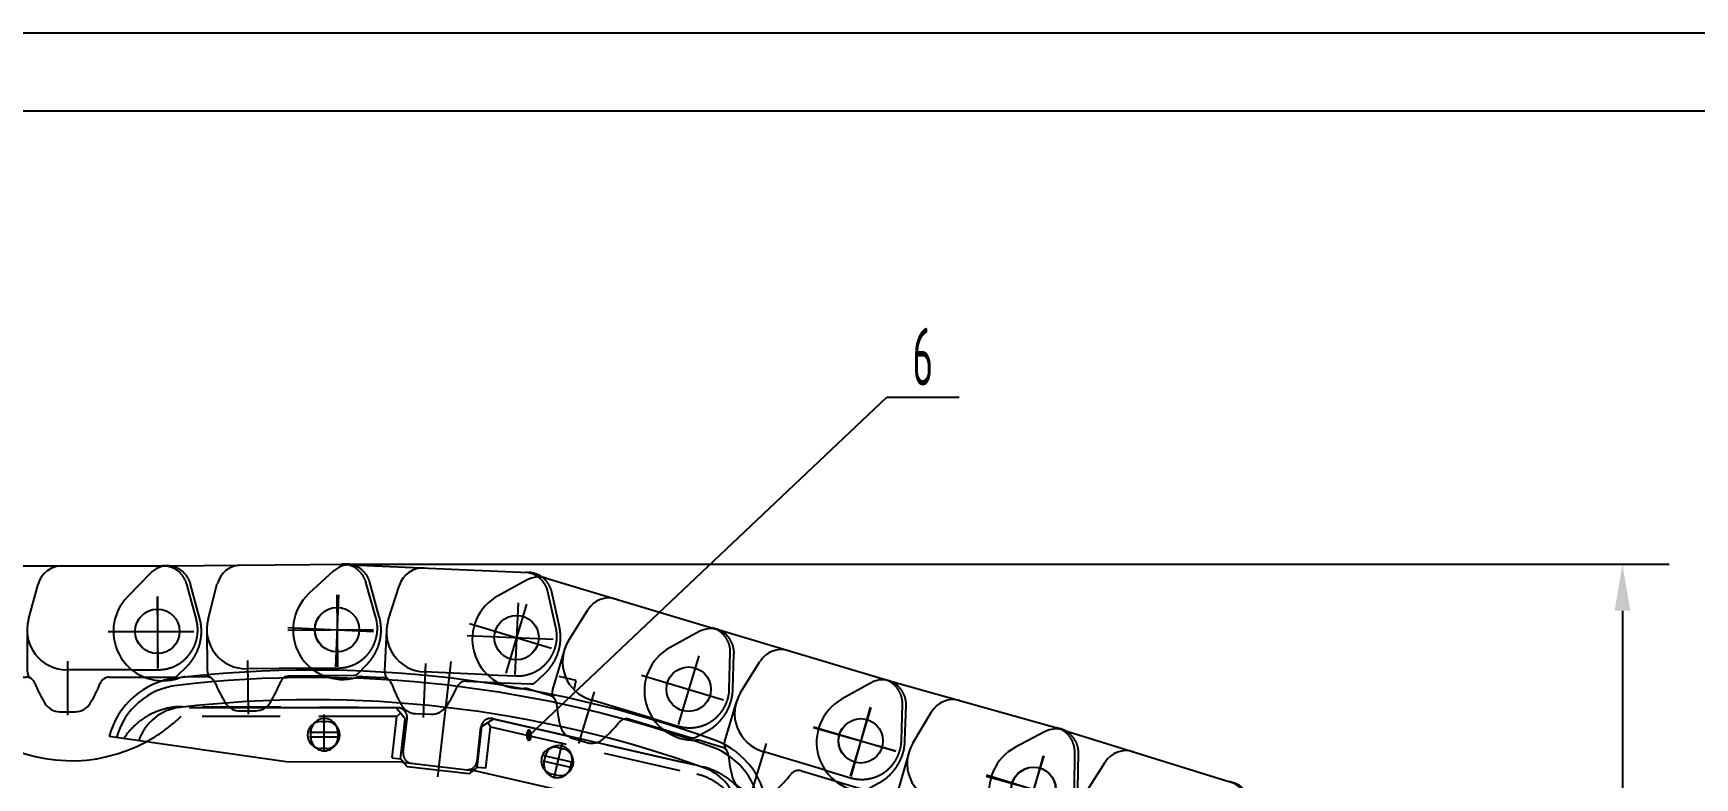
# Model space of a CAD drawing. Header units: millimetres. Extents: x -10 to 16810, y -459 to 11890.
# Drawn here: x 10215 to 14486, y 9967 to 11880 of the extents above; entities that cross this region are included whole.
import ezdxf
from ezdxf.enums import TextEntityAlignment as Align

# ---------------------------------------------------------------- set-up
doc = ezdxf.new("R2010")
doc.units = ezdxf.units.MM
doc.header["$LTSCALE"] = 400
doc.linetypes.add('F', pattern=[0.75, 0.5, -0.25])
doc.linetypes.add('G', pattern=[2, 1.25, -0.25, 0.25, -0.25])
for name, color, linetype in [('01', 7, 'Continuous'), ('02', 1, 'Continuous'), ('04', 2, 'F'), ('05', 4, 'G'), ('08', 1, 'Continuous'), ('11', 3, 'Continuous')]:
    doc.layers.add(name, color=color, linetype=linetype)
doc.styles.get("Standard").update_dxf_attribs({"font": 'isocp', "width": 0.707, "bigfont": 'intecad.shx'})
doc.dimstyles.new('INTE', dxfattribs={"dimscale": 40, "dimtxt": 3.5, "dimasz": 3, "dimexe": 3, "dimexo": 0, "dimgap": 1, "dimtad": 1, "dimdec": 0, "dimdsep": 46, "dimtxsty": 'Standard', "dimcen": 0, "dimclrd": 1, "dimclre": 1, "dimclrt": 3, "dimaunit": 1, "dimadec": 0, "dimazin": 0, "dimtfac": 1, "dimtdec": 0, "dimtmove": 0, "dimatfit": 0, "dimfxl": 0, "dimarcsym": 0})

# ---------------------------------------------------------------- blocks, each defined once
blk = doc.blocks.new('erteter')
at = {"layer": '01'}
for p, q in [((6488.7, 3598.7), (6429, 3538.6)), ((6534.1, 3617.6), (6990.6, 3617.6)), ((6635.6, 3479.3), (6660.3, 3570.3)), ((6632.1, 3452.6), (6632.1, 3347.9)), ((6575.4, 3331.6), (6628.9, 3331.6)), ((6900.7, 3350.6), (6734.1, 3350.6)), ((6843.2, 3331.6), (6932.7, 3331.6)), ((6716.3, 3242.6), (6755.8, 3242.6))]:
    blk.add_line(p, q, dxfattribs=at)
at = {"layer": '01', "color": 7, "linetype": 'Continuous'}
for centre in [(6505.2, 3449.1), (6967, 3449.1)]:
    blk.add_circle(centre, 57.1, dxfattribs=at)
at = {"layer": '01'}
for centre, radius, start, end in [((6534.1, 3553.6), 64, 90, 135.1937), ((6722.1, 3553.6), 64, 90, 164.8372), ((6519.1, 3449.1), 127, 135.1937, 289.1318), ((6734.1, 3452.6), 102, 164.8372, 270), ((6575.4, 3286.6), 45, 90, 109.1318), ((6628.9, 3306.6), 25, 21.5869, 90), ((6657.1, 3347.9), 25, 180, 235.7438), ((6843.2, 3306.6), 25, 90, 158.4131), ((6716.3, 3287.6), 45, 211.4289, 270), ((6755.8, 3287.6), 45, 270, 328.5711)]:
    blk.add_arc(centre, radius, start, end, dxfattribs=at)
at = {"layer": '01', "color": 7, "linetype": 'Continuous'}
for centre, start, end in [((6965.1, 3439.6), 201.5869, 211.4289), ((6507.1, 3439.6), 328.5711, 338.4131)]:
    blk.add_arc(centre, 336.5, start, end, dxfattribs=at)
at = {"layer": '04', "color": 2, "linetype": 'F'}
for p, q in [((7067, 3479.3), (7042.3, 3570.3)), ((7075.8, 3481.6), (7052.4, 3570)), ((7018.9, 3335.4), (7042.7, 3359.1))]:
    blk.add_line(p, q, dxfattribs=at)
at = {"layer": '04'}
for p, q in [((6900.7, 3350.6), (6968.6, 3350.6)), ((6932.7, 3331.6), (7009.7, 3331.6))]:
    blk.add_line(p, q, dxfattribs=at)
at = {"layer": '04', "color": 2, "linetype": 'F'}
for centre, radius, start, end in [((6980.6, 3553.6), 64, 15.1628, 90), ((6990.6, 3553.6), 64, 14.8314, 90), ((6968.6, 3452.6), 102, 270, 15.1628), ((6953.1, 3449.1), 127, 314.8911, 14.8314), ((7009.7, 3344.6), 13, 270, 314.8911)]:
    blk.add_arc(centre, radius, start, end, dxfattribs=at)
at = {"layer": '05', "color": 4, "linetype": 'G'}
for p, q in [((6505.2, 3538.9), (6505.2, 3354)), ((6967, 3538.9), (6967, 3354)), ((6378.6, 3449.1), (6599, 3449.1)), ((6840.4, 3449.1), (7060.8, 3449.1)), ((6736.1, 3372.4), (6736.1, 3233.8))]:
    blk.add_line(p, q, dxfattribs=at)
blk = doc.blocks.new('*D248')
at = {"layer": '08', "color": 1, "lineweight": -2}
for p, q in [((11018.4, 10515.7), (14419.7, 10515.7)), ((14299.7, 10395.7), (14299.7, 7977.9)), ((12355.5, 7857.9), (14419.7, 7857.9))]:
    blk.add_line(p, q, dxfattribs=at)
at = {"layer": '08', "color": 1}
for points in [[(14279.7, 10395.7), (14319.7, 10395.7), (14299.7, 10515.7)], [(14279.7, 7977.9), (14319.7, 7977.9), (14299.7, 7857.9)]]:
    blk.add_solid(points, dxfattribs=at)
at = {"layer": 'Defpoints', "color": 0}
for p in [(11018.4, 10515.7), (12355.5, 7857.9), (14299.7, 7857.9)]:
    blk.add_point(p, dxfattribs=at)
at = {"layer": '08', "color": 3, "insert": (14189.7, 9186.8), "char_height": 140, "attachment_point": 5, "rotation": 90}
blk.add_mtext('2658', dxfattribs=at)
blk = doc.blocks.new('*U259')
at = {"layer": '01'}
blk.add_lwpolyline([(415, 292), (25, 292)], dxfattribs=at)
at = {"layer": '02'}
blk.add_lwpolyline([(420, 297), (0, 297)], dxfattribs=at)

msp = doc.modelspace()

# ---------------------------------------------------------------- linework, layer by layer
for p, q in [((10928.5, 10070.9), (10928.5, 10084)), ((10998.5, 10084), (10998.5, 10070.9)), ((10865.1, 10007.8), (10410.5, 10072.6)), ((11163.4, 10006.5), (10865.1, 10007.8)), ((11531.4, 10022.4), (11528.4, 10009.7)), ((11596.5, 9993.7), (11599.5, 10006.5)), ((11353.1, 9984.6), (11643.9, 9917.8))]:
    msp.add_line(p, q)
for centre, radius, start, end in [((10606.9, 10021.3), 203, 96.6153, 165.3588), ((10934.6, 7195.2), 3048, 70.2011, 96.6153), ((10934.6, 7195.2), 3029, 70.2011, 96.6153), ((10606.9, 10021.3), 184, 96.6153, 164.6812), ((10934.6, 7195.2), 2972, 70.2011, 96.6153), ((10606.9, 10021.3), 127, 96.6153, 161.4157), ((10963.5, 10084), 35, 359.9902, 179.9902), ((10963.5, 10070.9), 35, 179.9902, 359.9902), ((11565.4, 10014.4), 35, 346.8263, 166.8263), ((11898.3, 9872), 184, 2.1352, 70.2011), ((11898.3, 9872), 203, 1.4576, 70.2011), ((11562.5, 10001.7), 35, 166.8263, 346.8263), ((11898.3, 9872), 127, 5.4007, 70.2011)]:
    msp.add_arc(centre, radius, start, end)
at = {"layer": '01'}
for p, q in [((11605.2, 10192.2), (11610.8, 10216.6)), ((11148.1, 10146.4), (10616.4, 10146.4)), ((11171.1, 10117.6), (11148.1, 10146.4)), ((11149.7, 10124.4), (11159.4, 10132.2)), ((10955.4, 10111.4), (10968.4, 10111.4)), ((11356.4, 9993.3), (11368.1, 10098.1)), ((11399.3, 10117.7), (11368.1, 10098.1)), ((11378.3, 9990.9), (11390.2, 10097.2)), ((11390.2, 10097.2), (11383.5, 10107.8)), ((11399.3, 10117.7), (11915.4, 9999.4)), ((10968.4, 10041.4), (10955.4, 10041.4)), ((11563.9, 10044.1), (11576.6, 10041.2)), ((11176.4, 9994.3), (11159.6, 10015.3)), ((11335.4, 9976.5), (11176.4, 9994.3)), ((11335.4, 9976.5), (11356.4, 9993.3)), ((11378.3, 9990.9), (11356.4, 9993.3)), ((11560.9, 9972.9), (11548.3, 9975.8))]:
    msp.add_line(p, q, dxfattribs=at)
at = {"layer": '01', "color": 7, "linetype": 'Continuous'}
msp.add_line((11163.4, 10006.5), (11353.1, 9984.6), dxfattribs=at)
at = {"layer": '01'}
for centre, radius, start, end in [((10955.4, 10076.4), 35, 90, 270), ((10968.4, 10076.4), 35, 270, 90), ((10313.1, 10416.3), 406, 237.7463, 298.3562), ((11556.1, 10010), 35, 77.0935, 257.0935), ((11568.7, 10007.1), 35, 257.0935, 77.0935)]:
    msp.add_arc(centre, radius, start, end, dxfattribs=at)
at = {"layer": '02'}
for p, q in [((11489.4, 10074.5), (12408.9, 10944.6)), ((12408.9, 10944.6), (12594.9, 10944.6)), ((11610.8, 10216.6), (11566.9, 10226.6))]:
    msp.add_line(p, q, dxfattribs=at)
msp.add_lwpolyline([(11566.9, 10226.6, 0, 4.5, 0), (11584.5, 10222.6, 0, 0, 0)], format="xyseb", dxfattribs=at)
at = {"layer": '04', "color": 2, "linetype": 'F'}
for p, q in [((11149.7, 10124.4), (10595.3, 10124.4)), ((11151.6, 10146.7), (10598.9, 10149.2)), ((11137.8, 10017.7), (11149.7, 10124.4)), ((11159.6, 10015.3), (11171.1, 10117.6)), ((11166.3, 10031.4), (11176.4, 10118.9)), ((11356, 10009.5), (11366.1, 10096.9)), ((11390.2, 10097.2), (11920.5, 9975.7)), ((11396.5, 10118.4), (11935.3, 9994.8)), ((11137.8, 10017.7), (11159.6, 10015.3))]:
    msp.add_line(p, q, dxfattribs=at)
for centre, radius, start, end in [((10598.1, 9971.2), 178, 89.7445, 147.3592), ((11151.5, 10121.7), 25, 353.4082, 89.7445), ((11390.9, 10094.1), 25, 77.0719, 173.4082), ((11191.1, 10028.5), 25, 173.4082, 263.4082), ((11331.2, 10012.3), 25, 263.4082, 353.4082), ((11895.5, 9821.3), 178, 19.4572, 77.0719), ((11886.3, 9826.6), 153, 21.9212, 77.0719)]:
    msp.add_arc(centre, radius, start, end, dxfattribs=at)
at = {"layer": '04'}
msp.add_arc((10313.1, 10416.3), 406, 298.3562, 314.0416, dxfattribs=at)
at = {"layer": '05', "color": 4, "linetype": 'G'}
for p, q in [((11255.2, 9968.8), (11289.4, 10265.6)), ((10963.4, 10035), (10963.5, 10129.2)), ((10925.1, 10084), (11001.8, 10084)), ((11001.5, 10070.9), (10925.4, 10070.9)), ((11554.3, 9966.7), (11575.7, 10058.4)), ((11525.4, 10010.4), (11599.5, 9993)), ((11602.8, 10005.7), (11528.1, 10023.2))]:
    msp.add_line(p, q, dxfattribs=at)

# ---------------------------------------------------------------- block references
at = {"layer": '04', "xscale": 40, "yscale": 40, "zscale": 40}
msp.add_blockref('*U259', (0, 0), dxfattribs=at)
at = {"layer": '11'}
msp.add_blockref('erteter', (3567.6, 6893.6), dxfattribs=at)
for p, rotation in [((4061.7, 6833.4), 0.5321300820261587), ((4346.7, 7184.9), 357.5000000000057), ((4235.7, 8891.8), 343.3060419688089), ((4678, 8759.1), 343.3060419688071), ((5146.4, 8501.2), 344.3019183224282), ((5550.3, 8573.1), 342.7409126545541), ((6034.1, 11373.6), 319.7256123343276)]:
    msp.add_blockref('erteter', p, dxfattribs=dict(at, rotation=rotation))

# ---------------------------------------------------------------- texts
at = {"layer": '02', "width": 0.605172}
msp.add_text('\\M+5A1F1', height=30, dxfattribs=at).set_placement((11480.4, 10059.5), (11498.4, 10059.5), align=Align.FIT)
at = {"layer": '11', "width": 0.600695}
msp.add_text('6', height=148.5, dxfattribs=at).set_placement((12475.1, 10974.6), (12528.6, 10974.6), align=Align.FIT)

# ---------------------------------------------------------------- dimensions: what is measured, and where the dimension line sits
at = {"layer": '08'}
dim = msp.add_linear_dim(base=(14299.7, 7857.9), p1=(11018.4, 10515.7), p2=(12355.5, 7857.9), angle=90, dimstyle='INTE', dxfattribs=at)
dim.commit()
dim.dimension.update_dxf_attribs({"geometry": '*D248', "text_midpoint": (14189.7, 9186.8)})

doc.saveas('drawing.dxf')
